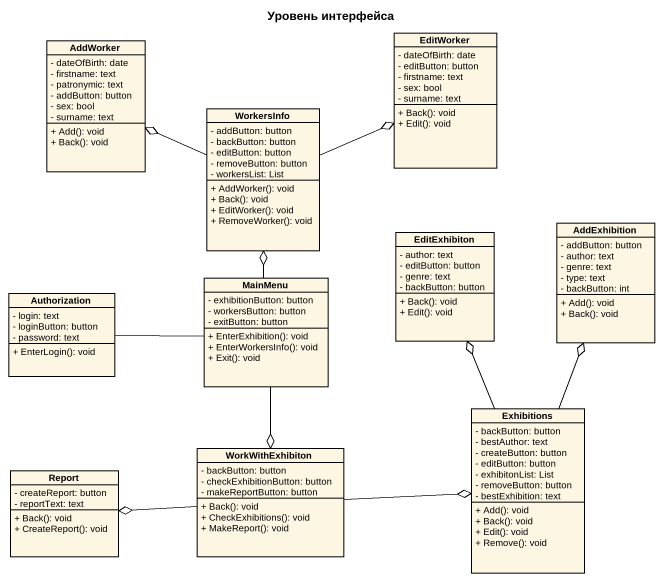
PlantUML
@startuml
title Уровень интерфейса
hide circle
hide empty members
skinparam classAttributeIconSize 0
class AddWorker {
  - dateOfBirth: date
  - firstname: text
  - patronymic: text
  - addButton: button
  - sex: bool
  - surname: text
  + Add(): void
  + Back(): void
}
class EditWorker {
  - dateOfBirth: date
  - editButton: button
  - firstname: text
  - sex: bool
  - surname: text
  + Back(): void
  + Edit(): void
}
class WorkersInfo {
  - addButton: button
  - backButton: button
  - editButton: button
  - removeButton: button
  - workersList: List
  + AddWorker(): void
  + Back(): void
  + EditWorker(): void
  + RemoveWorker(): void
}
class AddExhibition {
  - addButton: button
  - author: text
  - genre: text
  - type: text
  - backButton: int
  + Add(): void
  + Back(): void
}
class EditExhibiton {
  - author: text
  - editButton: button
  - genre: text
  - backButton: button
  + Back(): void
  + Edit(): void
}
class Authorization {
  - login: text
  - loginButton: button
  - password: text
  + EnterLogin(): void
}
class MainMenu {
  - exhibitionButton: button
  - workersButton: button
  - exitButton: button
  + EnterExhibition(): void
  + EnterWorkersInfo(): void
  + Exit(): void
}
class Exhibitions {
  - backButton: button
  - bestAuthor: text
  - createButton: button
  - editButton: button
  - exhibitonList: List
  - removeButton: button
  - bestExhibition: text
  + Add(): void
  + Back(): void
  + Edit(): void
  + Remove(): void
}
class WorkWithExhibiton {
  - backButton: button
  - checkExhibitionButton: button
  - makeReportButton: button
  + Back(): void
  + CheckExhibitions(): void
  + MakeReport(): void
}
class Report {
  - createReport: button
  - reportText: text
  + Back(): void
  + CreateReport(): void
}
WorkersInfo -left-o AddWorker
WorkersInfo -right-o EditWorker
MainMenu -up-o WorkersInfo
MainMenu -left- Authorization
MainMenu --o WorkWithExhibiton
Exhibitions -up-o AddExhibition
Exhibitions -up-o EditExhibiton
WorkWithExhibiton -right-o Exhibitions
WorkWithExhibiton -left-o Report
@enduml
